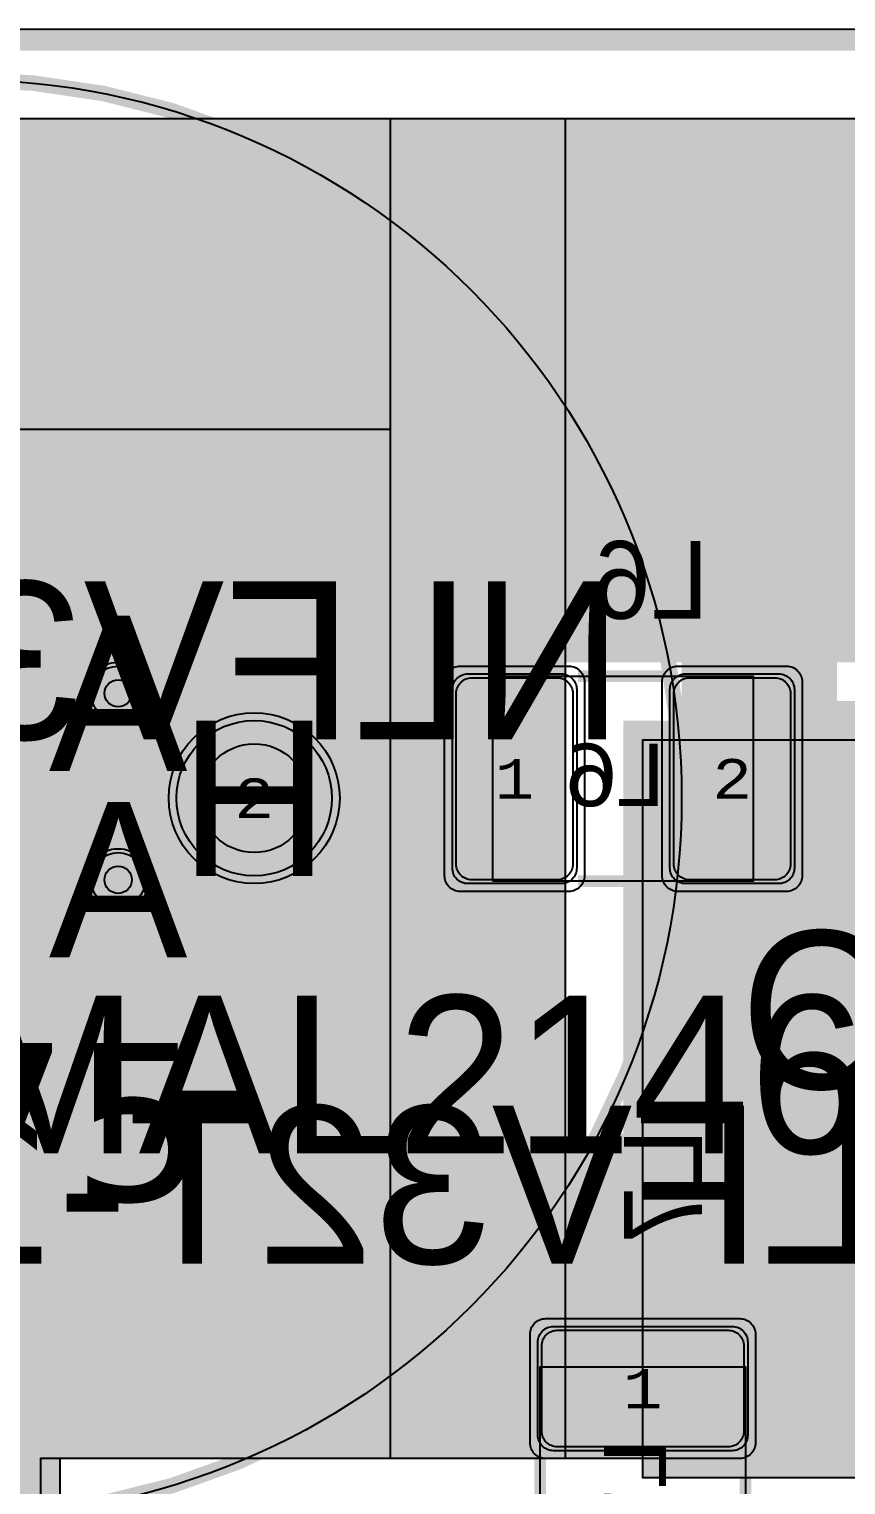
# Model space of a CAD drawing. Extents: x -28 to 199, y -61 to 255.
# Drawn here: x 21.35 to 31.86, y 236.41 to 255.15 of the extents above; entities that cross this region are included whole.
import ezdxf
from ezdxf.enums import TextEntityAlignment as Align

# ---------------------------------------------------------------- set-up
doc = ezdxf.new("R2010")
doc.units = 0
doc.header["$MEASUREMENT"] = 0
for name, color, linetype in [('ASSEMBLY_OUTLINES_BTM', 191, 'CONTINUOUS'), ('ASSEMBLY_OUTLINES_TOP', 102, 'CONTINUOUS'), ('ASSEMBLY_PART_NUMBERS_BTM', 191, 'CONTINUOUS'), ('ASSEMBLY_PART_NUMBERS_TOP', 102, 'CONTINUOUS'), ('ASSEMBLY_REF_DES_BTM', 191, 'CONTINUOUS'), ('ASSEMBLY_REF_DES_TOP', 102, 'CONTINUOUS'), ('BOARD_OUTLINE', 10, 'CONTINUOUS'), ('DRILL_DRAWING', 21, 'CONTINUOUS'), ('GENERATED_SILKSCREEN_BTM', 255, 'CONTINUOUS'), ('GENERATED_SILKSCREEN_TOP', 140, 'CONTINUOUS'), ('MANUFACTURING_OUTLINES', 10, 'CONTINUOUS'), ('PART_HOLES_LAYER_2', 30, 'CONTINUOUS'), ('PART_HOLES_LAYER_3', 30, 'CONTINUOUS'), ('PART_HOLES_LAYER_BOTTOM', 30, 'CONTINUOUS'), ('PART_HOLES_LAYER_TOP', 30, 'CONTINUOUS'), ('PART_PADS_LAYER_2', 230, 'CONTINUOUS'), ('PART_PADS_LAYER_3', 81, 'CONTINUOUS'), ('PART_PADS_LAYER_BOTTOM', 10, 'CONTINUOUS'), ('PART_PADS_LAYER_TOP', 150, 'CONTINUOUS'), ('PART_PADS_SMD_BTM', 10, 'CONTINUOUS'), ('PIN_NUMBERS_BTM', 8, 'CONTINUOUS'), ('PIN_NUMBERS_TOP', 8, 'CONTINUOUS'), ('PLACEMENT_OUTLINES_BTM', 222, 'CONTINUOUS'), ('PLACEMENT_OUTLINES_TOP', 130, 'CONTINUOUS'), ('PLANE_DATA_LAYER_2', 230, 'CONTINUOUS'), ('PLANE_DATA_LAYER_3', 81, 'CONTINUOUS'), ('PLANE_DATA_LAYER_BOTTOM', 10, 'CONTINUOUS'), ('PLANE_DATA_LAYER_TOP', 150, 'CONTINUOUS'), ('PLANE_SHAPES_LAYER_2', 230, 'CONTINUOUS'), ('PLANE_SHAPES_LAYER_3', 81, 'CONTINUOUS'), ('PLANE_SHAPES_LAYER_BOTTOM', 10, 'CONTINUOUS'), ('PLANE_SHAPES_LAYER_TOP', 150, 'CONTINUOUS'), ('ROUTE_BORDER', 151, 'CONTINUOUS'), ('SILKSCREEN_OUTLINES_BTM', 211, 'CONTINUOUS'), ('SILKSCREEN_OUTLINES_TOP', 150, 'CONTINUOUS'), ('SILKSCREEN_REF_DES_BTM', 211, 'CONTINUOUS'), ('SILKSCREEN_REF_DES_TOP', 150, 'CONTINUOUS'), ('SOLDERMASK_PADS_BTM', 12, 'CONTINUOUS'), ('SOLDERMASK_PADS_TOP', 180, 'CONTINUOUS'), ('SOLDERPASTE_PADS_BTM', 12, 'CONTINUOUS'), ('VIA_HOLES_LAYER_2', 30, 'CONTINUOUS'), ('VIA_HOLES_LAYER_3', 30, 'CONTINUOUS'), ('VIA_HOLES_LAYER_BOTTOM', 30, 'CONTINUOUS'), ('VIA_HOLES_LAYER_TOP', 30, 'CONTINUOUS'), ('VIA_PADS_LAYER_2', 230, 'CONTINUOUS'), ('VIA_PADS_LAYER_3', 81, 'CONTINUOUS'), ('VIA_PADS_LAYER_BOTTOM', 10, 'CONTINUOUS'), ('VIA_PADS_LAYER_TOP', 150, 'CONTINUOUS')]:
    doc.layers.add(name, color=color, linetype=linetype)
doc.styles.add('COURIER_NEW', font='COUR.TTF')
doc.styles.add('VERDANA', font='verdana.TTF')
doc.styles.add('VERIBEST_GERBER_0', font='txt')

msp = doc.modelspace()

# ---------------------------------------------------------------- hatches: boundary and pattern name
at = {"layer": 'PART_HOLES_LAYER_2'}
h = msp.add_hatch(color=256, dxfattribs=at)
edge = h.paths.add_edge_path()
edge.add_arc((24.25, 245.25), 0.7, 0, 360)
at = {"layer": 'PART_HOLES_LAYER_3'}
h = msp.add_hatch(color=256, dxfattribs=at)
edge = h.paths.add_edge_path()
edge.add_arc((24.25, 245.25), 0.7, 0, 360)
at = {"layer": 'PART_HOLES_LAYER_BOTTOM'}
h = msp.add_hatch(color=256, dxfattribs=at)
edge = h.paths.add_edge_path()
edge.add_arc((24.25, 245.25), 0.7, 0, 360)
at = {"layer": 'PART_HOLES_LAYER_TOP'}
h = msp.add_hatch(color=256, dxfattribs=at)
edge = h.paths.add_edge_path()
edge.add_arc((24.25, 245.25), 0.7, 0, 360)
at = {"layer": 'PLANE_DATA_LAYER_2'}
h = msp.add_hatch(color=256, dxfattribs=at)
h.paths.add_polyline_path([(41.75, 247.0762, -0.414213562373095), (41.6738, 247), (34.2809, 247, -0.414213562373095), (34.2047, 247.0762, -0.1307958477529878), (34.214781, 247.114078, 0.1307977825028739), (34.4, 247.809999), (34.4, 247.81, 0.9999999999999999), (31.6, 247.81), (31.6, 247.809999, 0.1307977825028742), (31.785219, 247.114078, -0.1307958477529818), (31.7953, 247.0762, -0.414213562373095), (31.7191, 247), (28.250008, 247, 0.414213562373095), (28.25, 246.999992), (28.25, 236.8262, -0.414213562373095), (28.1738, 236.75), (21.750008, 236.75, 0.414213562373095), (21.75, 236.749992), (21.75, 215.3262, -0.414213562373095), (21.6738, 215.25), (10.3262, 215.25, -0.414213562373095), (10.25, 215.3262), (10.25, 218.4238, -0.414213562373095), (10.3262, 218.5), (18.999992, 218.5, 0.414213562373095), (19, 218.500008), (19, 245.951731, -0.2172281016350346), (19.026232, 246.00926, 0.4559799258002442), (19.026232, 246.99074, -0.2172281016350346), (19, 247.048269), (19, 252.999992, 0.414213562373095), (18.999992, 253), (8.3262, 253, -0.414213562373095), (8.25, 253.0762), (8.25, 253.9238, -0.414213562373095), (8.3262, 254), (33.1738, 254, -0.414213562373095), (33.25, 253.9238), (33.25, 250.000008, 0.414213562373095), (33.250008, 250), (35.499121, 250, -0.816242622145859), (35.529028, 249.853714, 4.891402619281545), (36.470972, 249.853714, -0.816242622145859), (36.500879, 250), (38.499121, 250, -0.816242622145859), (38.529028, 249.853714, 4.891402619281545), (39.470972, 249.853714, -0.816242622145859), (39.500879, 250), (41.499121, 250, -0.816242622145859), (41.529028, 249.853714, 0.7138330854382425), (41.693277, 247.589862, -0.3403824249061749), (41.75, 247.516193)], flags=0)
h.paths.add_polyline_path([(12.5, 216.75, -0.9999999999999999), (15, 216.75, -0.9999999999999999)], flags=0)
h.paths.add_polyline_path([(23, 245.25, -0.9999999999999999), (25.5, 245.25, -0.9999999999999999)], flags=0)
for points in [[(24.25, 245.25), (24.25, 246.5762)], [(24.25, 245.25), (22.9238, 245.25)], [(24.25, 245.25), (25.5762, 245.25)], [(24.25, 245.25), (24.25, 243.9238)]]:
    msp.add_hatch(color=256, dxfattribs=at).paths.add_polyline_path(points, is_closed=False, flags=0)
h = msp.add_hatch(color=256, dxfattribs=at)
h.paths.add_polyline_path([(53.5, 241.0762, -0.414213562373095), (53.4238, 241), (49, 241), (49, 236.5762, -0.414213562373095), (48.9238, 236.5), (47.439638, 236.5, -0.1756631756824748), (47.390808, 236.517701, 0.3625092994040223), (46.109192, 236.517701, -0.1756631756824748), (46.060362, 236.5), (42.689638, 236.5, -0.1756631756824748), (42.640808, 236.517701, 0.3625092994040223), (41.359192, 236.517701, -0.1756631756824748), (41.310362, 236.5), (29.3262, 236.5, -0.414213562373095), (29.25, 236.5762), (29.25, 245.9238, -0.414213562373095), (29.3262, 246), (53.4238, 246, -0.414213562373095), (53.5, 245.9238)], flags=0)
h.paths.add_polyline_path([(50.040000000000006, 243.54, -0.9999999999999999), (52.64, 243.54, -0.9999999999999999)], flags=0)
at = {"layer": 'PLANE_DATA_LAYER_3'}
h = msp.add_hatch(color=256, dxfattribs=at)
h.paths.add_polyline_path([(43.5, 247.0762, -0.414213562373095), (43.4238, 247), (34.2809, 247, -0.414213562373095), (34.2047, 247.0762, -0.1307958477529878), (34.214781, 247.114078, 0.1307977825028739), (34.4, 247.809999), (34.4, 247.81, 0.9999999999999999), (31.6, 247.81), (31.6, 247.809999, 0.1307977825028742), (31.785219, 247.114078, -0.1307958477529818), (31.7953, 247.0762, -0.414213562373095), (31.7191, 247), (28.250008, 247, 0.414213562373095), (28.25, 246.999992), (28.25, 236.8262, -0.414213562373095), (28.1738, 236.75), (21.500008, 236.75, 0.414213562373095), (21.5, 236.749992), (21.5, 215.3262, -0.414213562373095), (21.4238, 215.25), (10.3262, 215.25, -0.414213562373095), (10.25, 215.3262), (10.25, 218.4238, -0.414213562373095), (10.3262, 218.5), (18.999992, 218.5, 0.414213562373095), (19, 218.500008), (19, 245.951731, -0.2172281016350346), (19.026232, 246.00926, 0.4559799258002442), (19.026232, 246.99074, -0.2172281016350346), (19, 247.048269), (19, 253.9238, -0.414213562373095), (19.0762, 254), (33.4238, 254, -0.414213562373095), (33.5, 253.9238), (33.5, 250.000008, 0.414213562373095), (33.500008, 250), (35.499121, 250, -0.816242622145859), (35.529028, 249.853714, 4.891402619281545), (36.470972, 249.853714, -0.816242622145859), (36.500879, 250), (38.499121, 250, -0.816242622145859), (38.529028, 249.853714, 4.891402619281545), (39.470972, 249.853714, -0.816242622145859), (39.500879, 250), (41.499121, 250, -0.816242622145859), (41.529028, 249.853714, 4.891402619281545), (42.470972, 249.853714, -0.816242622145859), (42.500879, 250), (43.4238, 250, -0.414213562373095), (43.5, 249.9238)], flags=0)
h.paths.add_polyline_path([(12.5, 216.75, -0.9999999999999999), (15, 216.75, -0.9999999999999999)], flags=0)
h.paths.add_polyline_path([(23, 245.25, -0.9999999999999999), (25.5, 245.25, -0.9999999999999999)], flags=0)
for points in [[(24.25, 245.25), (24.25, 246.5762)], [(24.25, 245.25), (22.9238, 245.25)], [(24.25, 245.25), (25.5762, 245.25)], [(24.25, 245.25), (24.25, 243.9238)]]:
    msp.add_hatch(color=256, dxfattribs=at).paths.add_polyline_path(points, is_closed=False, flags=0)
h = msp.add_hatch(color=256, dxfattribs=at)
h.paths.add_polyline_path([(53.5, 241.0762, -0.414213562373095), (53.4238, 241), (49.000008, 241, 0.414213562373095), (49, 240.999992), (49, 236.5762, -0.414213562373095), (48.9238, 236.5), (47.439638, 236.5, -0.1756631756824748), (47.390808, 236.517701, 0.3625092994040223), (46.109192, 236.517701, -0.1756631756824748), (46.060362, 236.5), (42.689638, 236.5, -0.1756631756824748), (42.640808, 236.517701, 0.3625092994040223), (41.359192, 236.517701, -0.1756631756824748), (41.310362, 236.5), (29.3262, 236.5, -0.414213562373095), (29.25, 236.5762), (29.25, 245.9238, -0.414213562373095), (29.3262, 246), (53.4238, 246, -0.414213562373095), (53.5, 245.9238)], flags=0)
h.paths.add_polyline_path([(50.040000000000006, 243.54, -0.9999999999999999), (52.64, 243.54, -0.9999999999999999)], flags=0)
at = {"layer": 'PLANE_DATA_LAYER_BOTTOM'}
h = msp.add_hatch(color=256, dxfattribs=at)
h.paths.add_polyline_path([(45.25, 250.3262, -0.414213562373095), (45.1738, 250.25), (20.750008, 250.25, 0.414213562373095), (20.75, 250.249992), (20.75, 240.750008, 0.414213562373095), (20.750008, 240.75), (32.9238, 240.75, -0.414213562373095), (33, 240.6738), (33, 240.4262, -0.414213562373095), (32.9238, 240.35), (32.25, 240.35, 0.414213562373095), (31.8, 239.9), (31.8, 237.6, 0.414213562373095), (32.25, 237.15), (32.9238, 237.15, -0.414213562373095), (33, 237.0738), (33, 236.8262, -0.414213562373095), (32.9238, 236.75), (30.876235, 236.75, -0.5495884529091988), (30.807271, 236.858609, 0.1102702020921212), (30.85, 237.05), (30.85, 238.25, 0.414213562373095), (30.4, 238.7), (28.1, 238.7, 0.414213562373095), (27.65, 238.25), (27.65, 237.05, 0.1102702020921212), (27.692729, 236.858609, -0.5495923190917252), (27.623765, 236.75), (16.3262, 236.75, -0.414213562373095), (16.25, 236.8262), (16.25, 238.749992, 0.414213562373095), (16.249992, 238.75), (12.0762, 238.75, -0.414213562373095), (12, 238.8262), (12, 239.560363, -0.1756597936058922), (12.017701, 239.609192, 0.3625092994040148), (12.017701, 240.890808, -0.1756597936058922), (12, 240.939637), (12, 250.94716, -0.3389435999585113), (12.056344, 251.020728, 0.7658847316399225), (12.056344, 252.179272, -0.3389435999585113), (12, 252.25284), (12, 253.9238, -0.414213562373095), (12.0762, 254), (45.1738, 254, -0.414213562373095), (45.25, 253.9238)], flags=0)
h.paths.add_polyline_path([(17.35, 244, 0.414213562373095), (18, 244.65), (18, 245.85, 0.414213562373095), (17.35, 246.5), (16.15, 246.5, 0.414213562373095), (15.5, 245.85), (15.5, 244.65, 0.414213562373095), (16.15, 244)], flags=0)
h.paths.add_polyline_path([(36.7, 250.6, 0.414213562373095), (37.15, 251.05), (37.15, 252.45, 0.414213562373095), (36.7, 252.9), (35.3, 252.9, 0.414213562373095), (34.85, 252.45), (34.85, 251.05, 0.414213562373095), (35.3, 250.6)], flags=0)
h.paths.add_polyline_path([(37.85, 251.75, -0.9999999999999999), (40.15, 251.75, -0.9999999999999999)], flags=0)
h.paths.add_polyline_path([(40.85, 251.75, -0.9999999999999999), (43.15, 251.75, -0.9999999999999999)], flags=0)
h = msp.add_hatch(color=256, dxfattribs=at)
h.paths.add_polyline_path([(53.5, 242.0762, -0.414213562373095), (53.4238, 242), (49.4762, 242, -0.414213562373095), (49.4, 242.0762), (49.4, 243.25, 0.414213562373095), (48.95, 243.7), (47.55, 243.7, 0.414213562373095), (47.1, 243.25), (47.1, 242.0762, -0.414213562373095), (47.0238, 242), (45.6762, 242, -0.414213562373095), (45.6, 242.0762), (45.6, 243.25, 0.414213562373095), (45.15, 243.7), (42.85, 243.7, 0.414213562373095), (42.4, 243.25), (42.4, 242.0762, -0.414213562373095), (42.3238, 242), (41.4262, 242, -0.414213562373095), (41.35, 242.0762), (41.35, 243.25, 0.414213562373095), (40.9, 243.7), (38.6, 243.7, 0.414213562373095), (38.15, 243.25), (38.15, 242.0762, -0.414213562373095), (38.0738, 242), (29.8262, 242, -0.414213562373095), (29.75, 242.0762), (29.75, 243.8238, -0.414213562373095), (29.8262, 243.9), (31, 243.9, 0.414213562373095), (31.45, 244.35), (31.45, 246.65, 0.414213562373095), (31, 247.1), (29.8262, 247.1, -0.414213562373095), (29.75, 247.1762), (29.75, 247.9238, -0.414213562373095), (29.8262, 248), (31.528193, 248, -0.4369991021092745), (31.604166, 247.917926, 0.0192934966490817), (31.6, 247.810003), (31.6, 247.809999, 0.1141700178836125), (31.742257, 247.195115, -0.1141691364958292), (31.75, 247.161648), (31.75, 246.500008, 0.414213562373095), (31.750008, 246.5), (32.492441, 246.5, -0.0879747838308094), (32.518641, 246.495354, 0.1773192388610404), (33.481359, 246.495354, -0.0879747838308094), (33.507559, 246.5), (44.492441, 246.5, -0.0879747838308094), (44.518641, 246.495354, 0.1773192388610404), (45.481359, 246.495354, -0.0879747838308094), (45.507559, 246.5), (47.7738, 246.5, -0.414213562373095), (47.85, 246.4238), (47.85, 246.25, 0.414213562373095), (48.2, 245.9), (48.8, 245.9, 0.414213562373095), (49.15, 246.25), (49.15, 246.4238, -0.414213562373095), (49.2262, 246.5), (50.1738, 246.5, -0.414213562373095), (50.25, 246.4238), (50.25, 246.3, 0.414213562373095), (50.7, 245.85), (51.3, 245.85, 0.414213562373095), (51.75, 246.3), (51.75, 246.4238, -0.414213562373095), (51.8262, 246.5), (53.4238, 246.5, -0.414213562373095), (53.5, 246.4238)], flags=0)
h.paths.add_polyline_path([(50.040000000000006, 243.54, -0.9999999999999999), (52.64, 243.54, -0.9999999999999999)], flags=0)
h = msp.add_hatch(color=256, dxfattribs=at)
h.paths.add_polyline_path([(28.25, 247.1762, -0.414213562373095), (28.1738, 247.1), (27, 247.1, 0.414213562373095), (26.55, 246.65), (26.55, 244.35, 0.414213562373095), (27, 243.9), (28.1738, 243.9, -0.414213562373095), (28.25, 243.8238), (28.25, 243.5762, -0.414213562373095), (28.1738, 243.5), (21.8262, 243.5, -0.414213562373095), (21.75, 243.5762), (21.75, 247.4238, -0.414213562373095), (21.8262, 247.5), (28.1738, 247.5, -0.414213562373095), (28.25, 247.4238)], flags=0)
h.paths.add_polyline_path([(23, 245.25, -0.9999999999999999), (25.5, 245.25, -0.9999999999999999)], flags=0)
for points in [[(27.6, 246.6), (27.6, 247.1762)], [(30.4, 246.6), (30.4, 247.1762)], [(24.25, 245.25), (24.25, 246.5762)], [(27.05, 245.5), (26.4738, 245.5)], [(30.95, 245.5), (31.5262, 245.5)], [(24.25, 245.25), (22.9238, 245.25)], [(24.25, 245.25), (25.5762, 245.25)], [(24.25, 245.25), (24.25, 243.9238)], [(27.6, 244.4), (27.6, 243.8238)], [(30.4, 244.4), (30.4, 243.8238)], [(28.15, 238.2), (27.72792, 238.62208)], [(30.35, 238.2), (30.77208, 238.62208)], [(32.3, 238.75), (31.7238, 238.75)], [(28.15, 237.1), (27.5738, 237.060277)], [(30.35, 237.1), (30.9262, 237.060265)]]:
    msp.add_hatch(color=256, dxfattribs=at).paths.add_polyline_path(points, is_closed=False, flags=0)
at = {"layer": 'PLANE_DATA_LAYER_TOP'}
h = msp.add_hatch(color=256, dxfattribs=at)
h.paths.add_polyline_path([(43.5, 250.8262, -0.414213562373095), (43.4238, 250.75), (42.806325, 250.75, -0.414213562373095), (42.730125, 250.8262, -0.2165898567906031), (42.756217, 250.883608, 2.6664193920142067), (41.243783, 250.883608, -0.2165898567906031), (41.269875, 250.8262, -0.414213562373095), (41.193675, 250.75), (39.806325, 250.75, -0.414213562373095), (39.730125, 250.8262, -0.2165898567906031), (39.756217, 250.883608, 2.6664193920142067), (38.243783, 250.883608, -0.2165898567906031), (38.269875, 250.8262, -0.414213562373095), (38.193675, 250.75), (37.176235, 250.75, -0.5495884529091988), (37.107271, 250.858609, 0.110270202092122), (37.15, 251.05), (37.15, 252.45, 0.414213562373095), (36.7, 252.9), (35.3, 252.9, 0.414213562373095), (34.85, 252.45), (34.85, 251.05, 0.110270202092122), (34.892729, 250.858609, -0.5495923190917252), (34.823765, 250.75), (18.250008, 250.75, 0.414213562373095), (18.25, 250.749992), (18.25, 247.024983, -0.2259472924236639), (18.221828, 246.965824, 0.2259517955641407), (17.999995, 246.5), (17.999995, 246.499999, 0.2259511795428109), (18.221827, 246.034176, -0.2259513717914247), (18.25, 245.975017), (18.25, 219.3262, -0.414213562373095), (18.1738, 219.25), (9.500008, 219.25, 0.414213562373095), (9.5, 219.249992), (9.5, 215.3262, -0.414213562373095), (9.4238, 215.25), (0.8262, 215.25, -0.414213562373095), (0.75, 215.3262), (0.75, 220.4238, -0.414213562373095), (0.8262, 220.5), (15.499992, 220.5, 0.414213562373095), (15.5, 220.500008), (15.5, 239.999992, 0.414213562373095), (15.499992, 240), (12.8262, 240, -0.414213562373095), (12.75, 240.0762), (12.75, 253.9238, -0.414213562373095), (12.8262, 254), (43.4238, 254, -0.414213562373095), (43.5, 253.9238)], flags=0)
h.paths.add_polyline_path([(6.85, 215.5, 0.414213562373095), (7.5, 216.15), (7.5, 217.35, 0.414213562373095), (6.85, 218), (5.65, 218, 0.414213562373095), (5, 217.35), (5, 216.15, 0.414213562373095), (5.65, 215.5)], flags=0)
h.paths.add_polyline_path([(17.35, 244, 0.414213562373095), (18, 244.65), (18, 245.85, 0.414213562373095), (17.35, 246.5), (16.15, 246.5, 0.414213562373095), (15.5, 245.85), (15.5, 244.65, 0.414213562373095), (16.15, 244)], flags=0)
h = msp.add_hatch(color=256, dxfattribs=at)
h.paths.add_polyline_path([(43.5, 247.0762, -0.414213562373095), (43.4238, 247), (34.2809, 247, -0.414213562373095), (34.2047, 247.0762, -0.1307958477529878), (34.214781, 247.114078, 0.1307977825028739), (34.4, 247.809999), (34.4, 247.81, 0.9999999999999999), (31.6, 247.81), (31.6, 247.809999, 0.1307977825028742), (31.785219, 247.114078, -0.1307958477529818), (31.7953, 247.0762, -0.414213562373095), (31.7191, 247), (28.250008, 247, 0.414213562373095), (28.25, 246.999992), (28.25, 236.8262, -0.414213562373095), (28.1738, 236.75), (21.500008, 236.75, 0.414213562373095), (21.5, 236.749992), (21.5, 215.3262, -0.414213562373095), (21.4238, 215.25), (10.3262, 215.25, -0.414213562373095), (10.25, 215.3262), (10.25, 218.4238, -0.414213562373095), (10.3262, 218.5), (18.999992, 218.5, 0.414213562373095), (19, 218.500008), (19, 246.019917, -0.199968907865633), (19.022538, 246.074017, 0.416593850249483), (19.022538, 246.925983, -0.199968907865633), (19, 246.980083), (19, 249.9238, -0.414213562373095), (19.0762, 250), (35.645373, 250, -0.414213562373095), (35.721573, 249.9238, -0.3306629527582211), (35.667411, 249.850856, 6.7676794137703995), (36.332589, 249.850856, -0.3306629527582209), (36.278427, 249.9238, -0.414213562373095), (36.354627, 250), (38.645373, 250, -0.414213562373095), (38.721573, 249.9238, -0.3306629527582211), (38.667411, 249.850856, 6.7676794137703995), (39.332589, 249.850856, -0.3306629527582209), (39.278427, 249.9238, -0.414213562373095), (39.354627, 250), (41.645373, 250, -0.414213562373095), (41.721573, 249.9238, -0.3306629527582211), (41.667411, 249.850856, 6.7676794137703995), (42.332589, 249.850856, -0.3306629527582209), (42.278427, 249.9238, -0.414213562373095), (42.354627, 250), (43.4238, 250, -0.414213562373095), (43.5, 249.9238)], flags=0)
h.paths.add_polyline_path([(12.5, 216.75, -0.9999999999999999), (15, 216.75, -0.9999999999999999)], flags=0)
h.paths.add_polyline_path([(23, 245.25, -0.9999999999999999), (25.5, 245.25, -0.9999999999999999)], flags=0)
for points in [[(24.25, 245.25), (24.25, 246.5762)], [(24.25, 245.25), (22.9238, 245.25)], [(24.25, 245.25), (25.5762, 245.25)], [(24.25, 245.25), (24.25, 243.9238)]]:
    msp.add_hatch(color=256, dxfattribs=at).paths.add_polyline_path(points, is_closed=False, flags=0)
h = msp.add_hatch(color=256, dxfattribs=at)
h.paths.add_polyline_path([(53.5, 237.0762, -0.414213562373095), (53.4238, 237), (29.0762, 237, -0.414213562373095), (29, 237.0762), (29, 246.1738, -0.414213562373095), (29.0762, 246.25), (48.9238, 246.25, -0.414213562373095), (49, 246.1738), (49, 240.000008, 0.414213562373095), (49.000008, 240), (53.4238, 240, -0.414213562373095), (53.5, 239.9238)], flags=0)
h.paths.add_polyline_path([(50.040000000000006, 238.46, -0.9999999999999999), (52.64, 238.46, -0.9999999999999999)], flags=0)
at = {"layer": 'PLANE_SHAPES_LAYER_2'}
for points in [[(26, 236.75), (21.75, 236.75), (21.75, 215.25), (10.25, 215.25), (10.25, 218.5), (19, 218.5), (19, 254), (26, 254)], [(53.5, 241), (49, 241), (49, 236.5), (29.25, 236.5), (29.25, 246), (53.5, 246)]]:
    msp.add_hatch(color=256, dxfattribs=at).paths.add_polyline_path(points, flags=0)
at = {"layer": 'PLANE_SHAPES_LAYER_3'}
for points in [[(28.25, 236.75), (21.5, 236.75), (21.5, 215.25), (10.25, 215.25), (10.25, 218.5), (19, 218.5), (19, 254), (28.25, 254)], [(53.5, 241), (49, 241), (49, 236.5), (29.25, 236.5), (29.25, 246), (53.5, 246)]]:
    msp.add_hatch(color=256, dxfattribs=at).paths.add_polyline_path(points, flags=0)
at = {"layer": 'PLANE_SHAPES_LAYER_TOP'}
msp.add_hatch(color=256, dxfattribs=at).paths.add_polyline_path([(26, 236.75), (21.5, 236.75), (21.5, 215.25), (10.25, 215.25), (10.25, 218.5), (19, 218.5), (19, 250), (26, 250)], flags=0)
at = {"layer": 'VIA_HOLES_LAYER_2'}
h = msp.add_hatch(color=256, dxfattribs=at)
edge = h.paths.add_edge_path()
edge.add_arc((22.5, 246.6), 0.175, 0, 360)
h = msp.add_hatch(color=256, dxfattribs=at)
edge = h.paths.add_edge_path()
edge.add_arc((22.5, 244.2), 0.175, 0, 360)
at = {"layer": 'VIA_HOLES_LAYER_3'}
h = msp.add_hatch(color=256, dxfattribs=at)
edge = h.paths.add_edge_path()
edge.add_arc((22.5, 246.6), 0.175, 0, 360)
h = msp.add_hatch(color=256, dxfattribs=at)
edge = h.paths.add_edge_path()
edge.add_arc((22.5, 244.2), 0.175, 0, 360)
at = {"layer": 'VIA_HOLES_LAYER_BOTTOM'}
h = msp.add_hatch(color=256, dxfattribs=at)
edge = h.paths.add_edge_path()
edge.add_arc((22.5, 246.6), 0.175, 0, 360)
h = msp.add_hatch(color=256, dxfattribs=at)
edge = h.paths.add_edge_path()
edge.add_arc((22.5, 244.2), 0.175, 0, 360)
at = {"layer": 'VIA_HOLES_LAYER_TOP'}
h = msp.add_hatch(color=256, dxfattribs=at)
edge = h.paths.add_edge_path()
edge.add_arc((22.5, 246.6), 0.175, 0, 360)
h = msp.add_hatch(color=256, dxfattribs=at)
edge = h.paths.add_edge_path()
edge.add_arc((22.5, 244.2), 0.175, 0, 360)

# ---------------------------------------------------------------- linework, layer by layer
at = {"layer": 'ASSEMBLY_OUTLINES_BTM'}
for points in [[(27.32, 244.18), (27.32, 246.82), (30.67, 246.82), (30.67, 244.18)], [(27.93, 234.58), (27.93, 237.93), (30.57, 237.93), (30.57, 234.58)]]:
    msp.add_lwpolyline(points, close=True, dxfattribs=at)
at = {"layer": 'ASSEMBLY_OUTLINES_TOP', "const_width": 0.2}
msp.add_lwpolyline([(11.25, 245.25, -1), (29.75, 245.25, -1)], format="xyb", close=True, dxfattribs=at)
at = {"layer": 'BOARD_OUTLINE', "const_width": 0.25}
msp.add_lwpolyline([(0, 1.5), (0, 253.5, -0.4142135624), (1.5, 255), (168.5, 255, -0.4142135624), (170, 253.5), (170, 1.5, -0.4142135624), (168.5, 0), (1.5, 0, -0.4142135624)], format="xyb", close=True, dxfattribs=at)
at = {"layer": 'GENERATED_SILKSCREEN_BTM', "const_width": 0.15}
for points in [[(28.481, 248.539), (28.313, 248.402), (28.309, 248.397), (28.307, 248.389), (28.308, 248.383), (28.31, 248.378), (28.313, 248.374), (28.318, 248.37), (28.323, 248.367), (28.328, 248.366), (28.333, 248.366), (28.337, 248.369), (28.501, 248.502), (28.825, 248.502), (28.979, 248.376), (28.979, 248.017), (28.843, 248.128), (28.839, 248.129), (28.837, 248.13), (28.836, 248.13), (28.836, 248.131), (28.831, 248.132), (28.494, 248.132), (28.49, 248.131), (28.49, 248.13), (28.488, 248.13), (28.485, 248.129), (28.482, 248.128), (28.313, 247.992), (28.312, 247.989), (28.31, 247.988), (28.309, 247.987), (28.309, 247.985), (28.307, 247.978), (28.306, 247.975), (28.306, 247.7), (28.307, 247.695), (28.309, 247.691), (28.31, 247.687), (28.313, 247.684), (28.481, 247.547), (28.486, 247.545), (28.487, 247.544), (28.49, 247.544), (28.491, 247.543), (28.492, 247.543), (28.494, 247.543), (28.831, 247.543), (28.835, 247.544), (28.839, 247.545), (28.843, 247.547), (29.011, 247.684), (29.014, 247.686), (29.015, 247.687), (29.017, 247.69), (29.019, 247.697), (29.02, 247.7), (29.02, 248.386), (29.019, 248.391), (29.017, 248.395), (29.015, 248.397), (29.014, 248.399), (29.011, 248.402), (28.843, 248.539), (28.839, 248.54), (28.837, 248.541), (28.835, 248.542), (28.831, 248.543), (28.494, 248.543), (28.49, 248.542), (28.488, 248.541), (28.485, 248.54), (28.481, 248.539)], [(29.966, 247.563), (29.964, 247.555), (29.959, 247.55), (29.953, 247.544), (29.946, 247.543), (29.271, 247.543), (29.264, 247.544), (29.258, 247.549), (29.255, 247.556), (29.254, 247.563), (29.255, 247.571), (29.258, 247.578), (29.264, 247.582), (29.271, 247.584), (29.924, 247.584), (29.924, 248.523), (29.926, 248.53), (29.931, 248.536), (29.938, 248.539), (29.946, 248.54), (29.953, 248.539), (29.959, 248.536), (29.964, 248.53), (29.966, 248.523), (29.966, 247.563)], [(28.979, 247.965), (28.979, 247.71), (28.825, 247.584), (28.502, 247.584), (28.346, 247.71), (28.346, 247.965), (28.502, 248.092), (28.825, 248.092), (28.979, 247.965)], [(29.986, 240.866), (29.994, 240.864), (29.999, 240.858), (30.005, 240.853), (30.006, 240.846), (30.006, 240.171), (30.005, 240.164), (30, 240.158), (29.993, 240.155), (29.986, 240.154), (29.978, 240.155), (29.971, 240.158), (29.967, 240.164), (29.965, 240.171), (29.965, 240.824), (29.026, 240.824), (29.019, 240.826), (29.013, 240.831), (29.01, 240.838), (29.009, 240.846), (29.01, 240.853), (29.013, 240.859), (29.019, 240.864), (29.026, 240.866), (29.986, 240.866)], [(29.976, 239.782), (29.983, 239.784), (29.99, 239.783), (29.996, 239.778), (30, 239.773), (30.002, 239.766), (30.003, 239.759), (30, 239.753), (29.995, 239.748), (29.036, 239.209), (29.031, 239.207), (29.027, 239.207), (29.023, 239.207), (29.019, 239.209), (29.013, 239.212), (29.009, 239.216), (29.007, 239.221), (29.006, 239.226), (29.006, 239.901), (29.008, 239.908), (29.013, 239.913), (29.019, 239.917), (29.027, 239.918), (29.034, 239.917), (29.041, 239.913), (29.046, 239.908), (29.047, 239.901), (29.047, 239.26), (29.976, 239.782)]]:
    msp.add_lwpolyline(points, dxfattribs=at)
for points in [[(29.583844, 246.820005, 1.1642e-05), (29.583836, 246.819995), (28.416164, 246.819995, 1.1642e-05), (28.416156, 246.820005), (29.583844, 246.820005)], [(29.583844, 244.179995), (28.416156, 244.179995, 1.1642e-05), (28.416164, 244.180005), (29.583836, 244.180005, 1.1642e-05), (29.583844, 244.179995)], [(27.930005, 235.666164, 1.1642e-05), (27.929995, 235.666156), (27.929995, 236.833844, 1.1642e-05), (27.930005, 236.833836), (27.930005, 235.666164)], [(30.570005, 235.666156, 1.1642e-05), (30.569995, 235.666164), (30.569995, 236.833836, 1.1642e-05), (30.570005, 236.833844), (30.570005, 235.666156)]]:
    msp.add_lwpolyline(points, format="xyb", dxfattribs=at)
at = {"layer": 'GENERATED_SILKSCREEN_TOP', "const_width": 0.15}
msp.add_lwpolyline([(11.25, 245.25, -1), (29.75, 245.25, -1)], format="xyb", close=True, dxfattribs=at)
msp.add_lwpolyline([(11.25, 245.25, -1), (29.75, 245.25, -1)], format="xyb", close=True, dxfattribs=at)
at = {"layer": 'GENERATED_SILKSCREEN_TOP', "const_width": 0.25}
for points in [[(31.13336, 241.48361), (30.79232, 241.76172), (30.78217, 241.76781), (30.78014, 241.77593), (30.77608, 241.78405), (30.77405, 241.7942), (30.77405, 243.18678), (30.77608, 243.19693), (30.78014, 243.20505), (30.7842, 243.20911), (30.78623, 243.21317), (30.79029, 243.21926), (31.13336, 243.49737), (31.13945, 243.4994), (31.14554, 243.50143), (31.14757, 243.50346), (31.15569, 243.50549), (31.8398, 243.50549), (31.84995, 243.50346), (31.85401, 243.50143), (31.8601, 243.4994), (31.86619, 243.49737), (32.20926, 243.21926)], [(32.16054, 243.15227), (31.82559, 243.42226), (31.1699, 243.42226), (30.85728, 243.16648), (30.85728, 241.8145), (31.1699, 241.55872), (31.82559, 241.55872), (32.16054, 241.82871)], [(32.20926, 241.76172), (31.86619, 241.48361), (31.85807, 241.47955), (31.85604, 241.47752), (31.84995, 241.47752), (31.84792, 241.47549), (31.84589, 241.47549), (31.8398, 241.47549), (31.15569, 241.47549), (31.14757, 241.47752), (31.13945, 241.47955), (31.13336, 241.48361)]]:
    msp.add_lwpolyline(points, dxfattribs=at)
at = {"layer": 'MANUFACTURING_OUTLINES'}
msp.add_lwpolyline([(170.150405, 1.5, -0.4142135624), (168.5, -0.150405), (1.5, -0.150405, -0.4142135624), (-0.150405, 1.5), (-0.150405, 253.5, -0.4142135624), (1.5, 255.150405), (168.5, 255.150405, -0.4142135624), (170.150405, 253.5)], format="xyb", close=True, dxfattribs=at)
at = {"layer": 'PART_HOLES_LAYER_2'}
msp.add_circle((24.25, 245.25), 0.7, dxfattribs=at)
at = {"layer": 'PART_HOLES_LAYER_3'}
msp.add_circle((24.25, 245.25), 0.7, dxfattribs=at)
at = {"layer": 'PART_HOLES_LAYER_BOTTOM'}
msp.add_circle((24.25, 245.25), 0.7, dxfattribs=at)
at = {"layer": 'PART_HOLES_LAYER_TOP'}
msp.add_circle((24.25, 245.25), 0.7, dxfattribs=at)
at = {"layer": 'PART_PADS_LAYER_2'}
msp.add_circle((24.25, 245.25), 1, dxfattribs=at)
at = {"layer": 'PART_PADS_LAYER_3'}
msp.add_circle((24.25, 245.25), 1, dxfattribs=at)
at = {"layer": 'PART_PADS_LAYER_BOTTOM'}
msp.add_circle((24.25, 245.25), 1, dxfattribs=at)
at = {"layer": 'PART_PADS_LAYER_TOP'}
msp.add_circle((24.25, 245.25), 1, dxfattribs=at)
at = {"layer": 'PART_PADS_SMD_BTM'}
for points in [[(28.2, 246.85, -0.4142135624), (28.4, 246.65), (28.4, 244.35, -0.4142135624), (28.2, 244.15), (27, 244.15, -0.4142135624), (26.8, 244.35), (26.8, 246.65, -0.4142135624), (27, 246.85)], [(31, 246.85, -0.4142135624), (31.2, 246.65), (31.2, 244.35, -0.4142135624), (31, 244.15), (29.8, 244.15, -0.4142135624), (29.6, 244.35), (29.6, 246.65, -0.4142135624), (29.8, 246.85)], [(30.6, 237.05, -0.4142135624), (30.4, 236.85), (28.1, 236.85, -0.4142135624), (27.9, 237.05), (27.9, 238.25, -0.4142135624), (28.1, 238.45), (30.4, 238.45, -0.4142135624), (30.6, 238.25)]]:
    msp.add_lwpolyline(points, format="xyb", close=True, dxfattribs=at)
at = {"layer": 'PLACEMENT_OUTLINES_BTM'}
for points in [[(27.32, 244.18), (27.32, 246.82), (30.67, 246.82), (30.67, 244.18)], [(27.93, 234.58), (27.93, 237.93), (30.57, 237.93), (30.57, 234.58)]]:
    msp.add_lwpolyline(points, close=True, dxfattribs=at)
at = {"layer": 'PLACEMENT_OUTLINES_TOP'}
msp.add_circle((20.5, 245.25), 9.25, dxfattribs=at)
at = {"layer": 'PLANE_DATA_LAYER_2', "const_width": 0.5}
for points in [[(24.25, 245.25), (24.25, 246.5762)], [(24.25, 245.25), (22.9238, 245.25)], [(24.25, 245.25), (25.5762, 245.25)], [(24.25, 245.25), (24.25, 243.9238)]]:
    msp.add_lwpolyline(points, dxfattribs=at)
at = {"layer": 'PLANE_DATA_LAYER_3', "const_width": 0.5}
for points in [[(24.25, 245.25), (24.25, 246.5762)], [(24.25, 245.25), (22.9238, 245.25)], [(24.25, 245.25), (25.5762, 245.25)], [(24.25, 245.25), (24.25, 243.9238)]]:
    msp.add_lwpolyline(points, dxfattribs=at)
at = {"layer": 'PLANE_DATA_LAYER_BOTTOM', "const_width": 0.5}
for points in [[(27.6, 246.6), (27.6, 247.1762)], [(30.4, 246.6), (30.4, 247.1762)], [(24.25, 245.25), (24.25, 246.5762)], [(27.05, 245.5), (26.4738, 245.5)], [(30.95, 245.5), (31.5262, 245.5)], [(24.25, 245.25), (22.9238, 245.25)], [(24.25, 245.25), (25.5762, 245.25)], [(24.25, 245.25), (24.25, 243.9238)], [(27.6, 244.4), (27.6, 243.8238)], [(30.4, 244.4), (30.4, 243.8238)], [(32.3, 238.75), (31.7238, 238.75)], [(28.15, 238.2), (27.72792, 238.62208)], [(30.35, 238.2), (30.77208, 238.62208)], [(28.15, 237.1), (27.5738, 237.060277)], [(30.35, 237.1), (30.9262, 237.060265)]]:
    msp.add_lwpolyline(points, dxfattribs=at)
at = {"layer": 'PLANE_DATA_LAYER_TOP', "const_width": 0.5}
for points in [[(24.25, 245.25), (24.25, 246.5762)], [(24.25, 245.25), (22.9238, 245.25)], [(24.25, 245.25), (25.5762, 245.25)], [(24.25, 245.25), (24.25, 243.9238)]]:
    msp.add_lwpolyline(points, dxfattribs=at)
at = {"layer": 'PLANE_SHAPES_LAYER_2'}
for points in [[(26, 236.75), (21.75, 236.75), (21.75, 215.25), (10.25, 215.25), (10.25, 218.5), (19, 218.5), (19, 254), (26, 254)], [(53.5, 241), (49, 241), (49, 236.5), (29.25, 236.5), (29.25, 246), (53.5, 246)]]:
    msp.add_lwpolyline(points, close=True, dxfattribs=at)
for points in [[(26, 250), (33.25, 250), (26, 254), (33.25, 254)], [(26, 247), (41.75, 247), (26, 250), (41.75, 250)], [(26, 236.75), (28.25, 236.75), (26, 247), (28.25, 247)]]:
    msp.add_solid(points, dxfattribs=at)
at = {"layer": 'PLANE_SHAPES_LAYER_3'}
for points in [[(28.25, 236.75), (21.5, 236.75), (21.5, 215.25), (10.25, 215.25), (10.25, 218.5), (19, 218.5), (19, 254), (28.25, 254)], [(53.5, 241), (49, 241), (49, 236.5), (29.25, 236.5), (29.25, 246), (53.5, 246)]]:
    msp.add_lwpolyline(points, close=True, dxfattribs=at)
for points in [[(28.25, 250), (33.5, 250), (28.25, 254), (33.5, 254)], [(26, 247), (43.5, 247), (26, 250), (43.5, 250)]]:
    msp.add_solid(points, dxfattribs=at)
at = {"layer": 'PLANE_SHAPES_LAYER_BOTTOM'}
for points in [[(19.25, 250.25), (45.25, 250.25), (19.25, 254), (45.25, 254)], [(29.75, 245), (31.75, 245), (29.75, 248), (31.75, 248)], [(21.75, 243.5), (28.25, 243.5), (21.75, 247.5), (28.25, 247.5)], [(29.75, 242), (53.5, 242), (29.75, 246.5), (53.5, 246.5)], [(18.75, 236.75), (33, 236.75), (18.75, 240.75), (33, 240.75)]]:
    msp.add_solid(points, dxfattribs=at)
at = {"layer": 'PLANE_SHAPES_LAYER_TOP'}
msp.add_lwpolyline([(26, 236.75), (21.5, 236.75), (21.5, 215.25), (10.25, 215.25), (10.25, 218.5), (19, 218.5), (19, 250), (26, 250)], close=True, dxfattribs=at)
for points in [[(18.25, 250.75), (43.5, 250.75), (18.25, 254), (43.5, 254)], [(26, 247), (43.5, 247), (26, 250), (43.5, 250)], [(26, 236.75), (28.25, 236.75), (26, 247), (28.25, 247)], [(29, 240), (49, 240), (29, 246.25), (49, 246.25)], [(29, 237), (53.5, 237), (29, 240), (53.5, 240)]]:
    msp.add_solid(points, dxfattribs=at)
at = {"layer": 'ROUTE_BORDER'}
msp.add_lwpolyline([(0.635, 2.135), (0.635, 252.5, -0.4142135624), (2.135, 254), (168, 254, -0.4142135624), (169.5, 252.5), (169.5, 2.135, -0.4142135624), (168, 0.635), (2.135, 0.635, -0.4142135624)], format="xyb", close=True, dxfattribs=at)
at = {"layer": 'SILKSCREEN_OUTLINES_BTM'}
for points in [[(27.32, 244.18), (27.32, 246.82), (30.67, 246.82), (30.67, 244.18)], [(27.93, 234.58), (27.93, 237.93), (30.57, 237.93), (30.57, 234.58)]]:
    msp.add_lwpolyline(points, close=True, dxfattribs=at)
at = {"layer": 'SILKSCREEN_OUTLINES_TOP'}
msp.add_circle((20.5, 245.25), 9.25, dxfattribs=at)
msp.add_circle((20.5, 245.25), 9.25, dxfattribs=at)
at = {"layer": 'SOLDERMASK_PADS_BTM'}
for points in [[(28.3, 246.95, -0.4142135624), (28.5, 246.75), (28.5, 244.25, -0.4142135624), (28.3, 244.05), (26.9, 244.05, -0.4142135624), (26.7, 244.25), (26.7, 246.75, -0.4142135624), (26.9, 246.95)], [(31.1, 246.95, -0.4142135624), (31.3, 246.75), (31.3, 244.25, -0.4142135624), (31.1, 244.05), (29.7, 244.05, -0.4142135624), (29.5, 244.25), (29.5, 246.75, -0.4142135624), (29.7, 246.95)], [(30.7, 236.95, -0.4142135624), (30.5, 236.75), (28, 236.75, -0.4142135624), (27.8, 236.95), (27.8, 238.35, -0.4142135624), (28, 238.55), (30.5, 238.55, -0.4142135624), (30.7, 238.35)]]:
    msp.add_lwpolyline(points, format="xyb", close=True, dxfattribs=at)
msp.add_circle((24.25, 245.25), 1.1, dxfattribs=at)
at = {"layer": 'SOLDERMASK_PADS_TOP'}
msp.add_circle((24.25, 245.25), 1.1, dxfattribs=at)
at = {"layer": 'SOLDERPASTE_PADS_BTM'}
for points in [[(28.15, 246.8, -0.4142135624), (28.35, 246.6), (28.35, 244.4, -0.4142135624), (28.15, 244.2), (27.05, 244.2, -0.4142135624), (26.85, 244.4), (26.85, 246.6, -0.4142135624), (27.05, 246.8)], [(30.95, 246.8, -0.4142135624), (31.15, 246.6), (31.15, 244.4, -0.4142135624), (30.95, 244.2), (29.85, 244.2, -0.4142135624), (29.65, 244.4), (29.65, 246.6, -0.4142135624), (29.85, 246.8)], [(30.55, 237.1, -0.4142135624), (30.35, 236.9), (28.15, 236.9, -0.4142135624), (27.95, 237.1), (27.95, 238.2, -0.4142135624), (28.15, 238.4), (30.35, 238.4, -0.4142135624), (30.55, 238.2)]]:
    msp.add_lwpolyline(points, format="xyb", close=True, dxfattribs=at)
at = {"layer": 'VIA_HOLES_LAYER_2'}
for centre in [(22.5, 246.6), (22.5, 244.2)]:
    msp.add_circle(centre, 0.175, dxfattribs=at)
at = {"layer": 'VIA_HOLES_LAYER_3'}
for centre in [(22.5, 246.6), (22.5, 244.2)]:
    msp.add_circle(centre, 0.175, dxfattribs=at)
at = {"layer": 'VIA_HOLES_LAYER_BOTTOM'}
for centre in [(22.5, 246.6), (22.5, 244.2)]:
    msp.add_circle(centre, 0.175, dxfattribs=at)
at = {"layer": 'VIA_HOLES_LAYER_TOP'}
for centre in [(22.5, 246.6), (22.5, 244.2)]:
    msp.add_circle(centre, 0.175, dxfattribs=at)
at = {"layer": 'VIA_PADS_LAYER_2'}
for centre in [(22.5, 246.6), (22.5, 244.2)]:
    msp.add_circle(centre, 0.4, dxfattribs=at)
at = {"layer": 'VIA_PADS_LAYER_3'}
for centre in [(22.5, 246.6), (22.5, 244.2)]:
    msp.add_circle(centre, 0.4, dxfattribs=at)
at = {"layer": 'VIA_PADS_LAYER_BOTTOM'}
for centre in [(22.5, 246.6), (22.5, 244.2)]:
    msp.add_circle(centre, 0.35, dxfattribs=at)
at = {"layer": 'VIA_PADS_LAYER_TOP'}
for centre in [(22.5, 246.6), (22.5, 244.2)]:
    msp.add_circle(centre, 0.35, dxfattribs=at)

# ---------------------------------------------------------------- texts
at = {"layer": 'ASSEMBLY_PART_NUMBERS_BTM', "style": 'VERIBEST_GERBER_0', "text_generation_flag": 2}
for p in [(29, 248.04), (34.25, 241.29)]:
    msp.add_text('NLFV32T-1R0M-EF', height=2.032, dxfattribs=at).set_placement(p, align=Align.TOP_LEFT)
at = {"layer": 'ASSEMBLY_PART_NUMBERS_TOP', "style": 'VERIBEST_GERBER_0'}
msp.add_text('MAL214658471E3', height=2.032, dxfattribs=at).set_placement((20.5, 242.71), align=Align.TOP_LEFT)
at = {"layer": 'ASSEMBLY_REF_DES_BTM', "style": 'VERDANA', "text_generation_flag": 2}
msp.add_text('L6', height=0.8, dxfattribs=at).set_placement((29.55, 245.95), align=Align.TOP_LEFT)
msp.add_text('L7', height=0.8, rotation=90, dxfattribs=at).set_placement((28.75, 237), align=Align.TOP_LEFT)
at = {"layer": 'ASSEMBLY_REF_DES_TOP', "style": 'VERDANA'}
msp.add_text('C275', height=2.03, dxfattribs=at).set_placement((16.4, 242.1), align=Align.TOP_LEFT)
at = {"layer": 'DRILL_DRAWING', "style": 'VERIBEST_GERBER_0'}
for s, p in [('A', (22.5, 246.6)), ('H', (24.25, 245.25)), ('A', (22.5, 244.2))]:
    msp.add_text(s, height=2, dxfattribs=at).set_placement(p, align=Align.MIDDLE_CENTER)
at = {"layer": 'PIN_NUMBERS_BTM', "style": 'COURIER_NEW'}
for s, p in [('1', (27.6, 245.5)), ('2', (30.4, 245.5)), ('2', (24.25, 245.25)), ('1', (29.25, 237.65))]:
    msp.add_text(s, height=0.508, dxfattribs=at).set_placement(p, align=Align.MIDDLE_CENTER)
at = {"layer": 'PIN_NUMBERS_TOP', "style": 'COURIER_NEW'}
for s, p in [('1', (27.6, 245.5)), ('2', (30.4, 245.5)), ('2', (24.25, 245.25)), ('1', (29.25, 237.65))]:
    msp.add_text(s, height=0.508, dxfattribs=at).set_placement(p, align=Align.MIDDLE_CENTER)
at = {"layer": 'SILKSCREEN_REF_DES_BTM', "style": 'VERIBEST_GERBER_0', "text_generation_flag": 2}
msp.add_text('L6', height=1, dxfattribs=at).set_placement((30.1, 248.56), align=Align.TOP_LEFT)
msp.add_text('L7', height=1, rotation=90, dxfattribs=at).set_placement((29.01, 241), align=Align.TOP_LEFT)
at = {"layer": 'SILKSCREEN_REF_DES_TOP', "style": 'VERIBEST_GERBER_0'}
msp.add_text('C275', height=2.03, dxfattribs=at).set_placement((30.5, 243.54), align=Align.TOP_LEFT)

doc.saveas('drawing.dxf')
